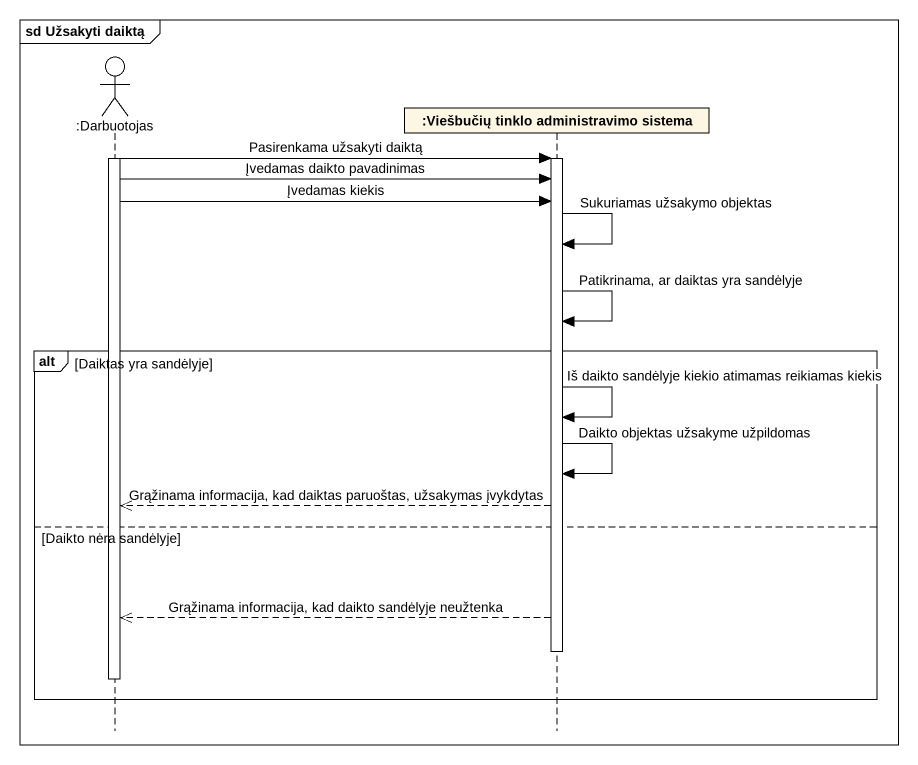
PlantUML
@startuml
mainframe sd Užsakyti daiktą
hide footbox
actor ":Darbuotojas" as Darbuotojas
participant ":Viešbučių tinklo administravimo sistema" as Viešbučių_tinklo

activate Darbuotojas
Darbuotojas -> Viešbučių_tinklo : Pasirenkama užsakyti daiktą
activate Viešbučių_tinklo
Darbuotojas -> Viešbučių_tinklo : Įvedamas daikto pavadinimas
Darbuotojas -> Viešbučių_tinklo : Įvedamas kiekis
Viešbučių_tinklo -> Viešbučių_tinklo : Sukuriamas užsakymo objektas
Viešbučių_tinklo -> Viešbučių_tinklo : Patikrinama, ar daiktas yra sandėlyje
alt Daiktas yra sandėlyje
  Viešbučių_tinklo -> Viešbučių_tinklo : Iš daikto sandėlyje kiekio atimamas reikiamas kiekis
  Viešbučių_tinklo -> Viešbučių_tinklo : Daikto objektas užsakyme užpildomas
  Viešbučių_tinklo -->> Darbuotojas : Grąžinama informacija, kad daiktas paruoštas, užsakymas įvykdytas
else Daikto nėra sandėlyje
  Viešbučių_tinklo -->> Darbuotojas : Grąžinama informacija, kad daikto sandėlyje neužtenka
  deactivate Viešbučių_tinklo
  deactivate Darbuotojas
end
@enduml
